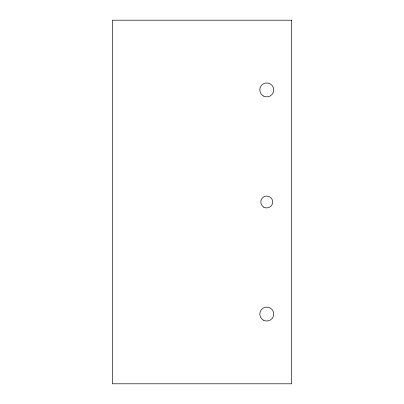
<?xml version="1.0" encoding="UTF-8"?>
<svg xmlns="http://www.w3.org/2000/svg" width="404" height="404" viewBox="0 0 404 404"><rect width="100%" height="100%" fill="white"/><g stroke="black" fill="none" stroke-linecap="round" stroke-linejoin="round"><path stroke-width="0.61" d="M291.653 20.2L112.347 20.2L112.347 383.8L291.653 383.8L291.653 20.2M263.761 207.176A5.979 5.979 0 0 0 272.725 202A5.979 5.979 0 0 0 263.761 196.824A5.979 5.979 0 0 0 263.761 207.176M263.267 320.109A6.974 6.974 0 0 0 273.725 314.07A6.974 6.974 0 0 0 263.267 308.03A6.974 6.974 0 0 0 263.267 320.109M263.267 95.97A6.974 6.974 0 0 0 273.725 89.93A6.974 6.974 0 0 0 263.267 83.891A6.974 6.974 0 0 0 263.267 95.97"/></g></svg>
